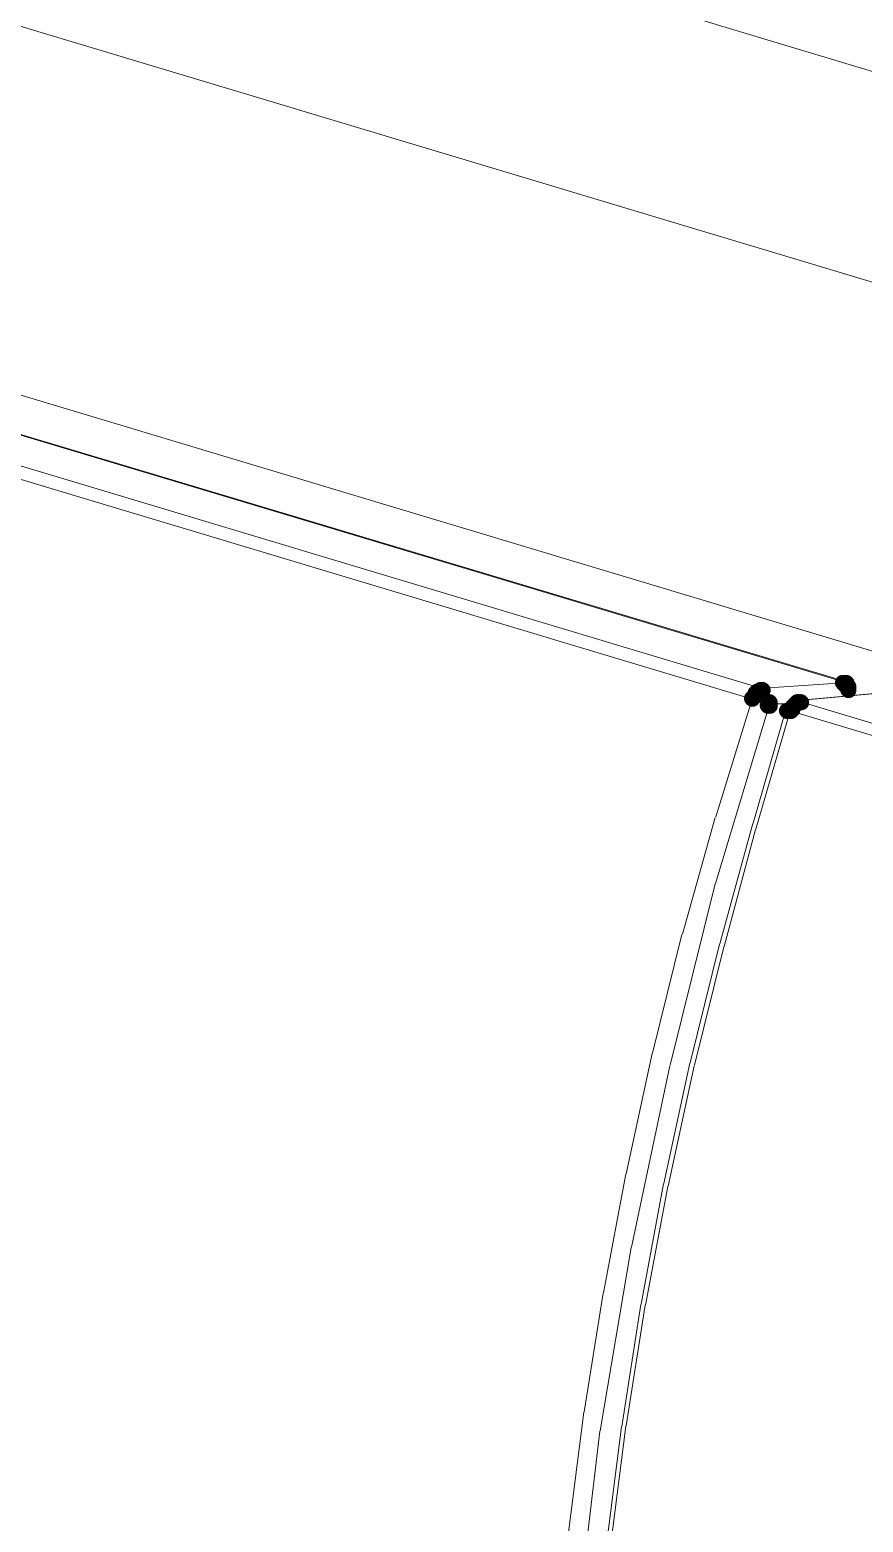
# Model space of a CAD drawing. Header units: millimetres. Extents: x 0 to 297, y 0 to 208.
# Drawn here: x 218.59 to 227.73, y 56.88 to 73.24 of the extents above; entities that cross this region are included whole.
import ezdxf

# ---------------------------------------------------------------- set-up
doc = ezdxf.new("R2010")
doc.units = ezdxf.units.MM

msp = doc.modelspace()

# ---------------------------------------------------------------- hatches: boundary and pattern name
h = msp.add_hatch(color=7)
edge = h.paths.add_edge_path(flags=0)
edge.add_spline(control_points=[(226.62511, 66.04802), (226.591565, 66.081565), (226.536674, 66.081565), (226.503129, 66.04802), (226.469584, 66.014475), (226.469584, 65.959583), (226.503129, 65.926038), (226.503129, 65.926038), (226.508773, 65.920394), (226.508773, 65.920394), (226.542318, 65.886849), (226.59721, 65.886849), (226.630755, 65.920394), (226.6643, 65.953939), (226.6643, 66.008831), (226.630755, 66.042376), (226.630755, 66.042376), (226.62511, 66.04802), (226.62511, 66.04802)], knot_values=[0, 0, 0, 0, 1, 1, 1, 2, 2, 2, 3, 3, 3, 4, 4, 4, 5, 5, 5, 6, 6, 6, 6], degree=3, periodic=1)
h = msp.add_hatch(color=7)
edge = h.paths.add_edge_path(flags=0)
edge.add_spline(control_points=[(226.64416, 66.04802), (226.610615, 66.081565), (226.555724, 66.081565), (226.522179, 66.04802), (226.488634, 66.014475), (226.488634, 65.959583), (226.522179, 65.926038), (226.522179, 65.926038), (226.527823, 65.920394), (226.527823, 65.920394), (226.561368, 65.886849), (226.61626, 65.886849), (226.649805, 65.920394), (226.68335, 65.953939), (226.68335, 66.008831), (226.649805, 66.042376), (226.649805, 66.042376), (226.64416, 66.04802), (226.64416, 66.04802)], knot_values=[0, 0, 0, 0, 1, 1, 1, 2, 2, 2, 3, 3, 3, 4, 4, 4, 5, 5, 5, 6, 6, 6, 6], degree=3, periodic=1)
h = msp.add_hatch(color=7)
edge = h.paths.add_edge_path(flags=0)
edge.add_spline(control_points=[(226.663563, 66.06707), (226.630018, 66.100615), (226.575126, 66.100615), (226.541581, 66.06707), (226.508036, 66.033525), (226.508036, 65.978633), (226.541581, 65.945088), (226.541581, 65.945088), (226.547226, 65.939444), (226.547226, 65.939444), (226.580771, 65.905899), (226.635663, 65.905899), (226.669208, 65.939444), (226.702753, 65.972989), (226.702753, 66.027881), (226.669208, 66.061426), (226.669208, 66.061426), (226.663563, 66.06707), (226.663563, 66.06707)], knot_values=[0, 0, 0, 0, 1, 1, 1, 2, 2, 2, 3, 3, 3, 4, 4, 4, 5, 5, 5, 6, 6, 6, 6], degree=3, periodic=1)
h = msp.add_hatch(color=7)
edge = h.paths.add_edge_path(flags=0)
edge.add_spline(control_points=[(226.682613, 66.06707), (226.649068, 66.100615), (226.594176, 66.100615), (226.560631, 66.06707), (226.527086, 66.033525), (226.527086, 65.978633), (226.560631, 65.945088), (226.560631, 65.945088), (226.566276, 65.939444), (226.566276, 65.939444), (226.599821, 65.905899), (226.654713, 65.905899), (226.688258, 65.939444), (226.721803, 65.972989), (226.721803, 66.027881), (226.688258, 66.061426), (226.688258, 66.061426), (226.682613, 66.06707), (226.682613, 66.06707)], knot_values=[0, 0, 0, 0, 1, 1, 1, 2, 2, 2, 3, 3, 3, 4, 4, 4, 5, 5, 5, 6, 6, 6, 6], degree=3, periodic=1)
h = msp.add_hatch(color=7)
edge = h.paths.add_edge_path(flags=0)
edge.add_spline(control_points=[(227.564205, 66.143976), (227.53066, 66.177521), (227.475768, 66.177521), (227.442223, 66.143976), (227.408678, 66.110431), (227.408678, 66.055539), (227.442223, 66.021994), (227.442223, 66.021994), (227.447867, 66.016349), (227.447867, 66.016349), (227.481412, 65.982804), (227.536304, 65.982804), (227.569849, 66.016349), (227.603394, 66.049894), (227.603394, 66.104786), (227.569849, 66.138331), (227.569849, 66.138331), (227.564205, 66.143976), (227.564205, 66.143976)], knot_values=[0, 0, 0, 0, 1, 1, 1, 2, 2, 2, 3, 3, 3, 4, 4, 4, 5, 5, 5, 6, 6, 6, 6], degree=3, periodic=1)
h = msp.add_hatch(color=7)
edge = h.paths.add_edge_path(flags=0)
edge.add_spline(control_points=[(227.564205, 66.143976), (227.53066, 66.177521), (227.475768, 66.177521), (227.442223, 66.143976), (227.408678, 66.110431), (227.408678, 66.055539), (227.442223, 66.021994), (227.442223, 66.021994), (227.447867, 66.016349), (227.447867, 66.016349), (227.481412, 65.982804), (227.536304, 65.982804), (227.569849, 66.016349), (227.603394, 66.049894), (227.603394, 66.104786), (227.569849, 66.138331), (227.569849, 66.138331), (227.564205, 66.143976), (227.564205, 66.143976)], knot_values=[0, 0, 0, 0, 1, 1, 1, 2, 2, 2, 3, 3, 3, 4, 4, 4, 5, 5, 5, 6, 6, 6, 6], degree=3, periodic=1)
h = msp.add_hatch(color=7)
edge = h.paths.add_edge_path(flags=0)
edge.add_spline(control_points=[(227.564205, 66.143976), (227.53066, 66.177521), (227.475768, 66.177521), (227.442223, 66.143976), (227.408678, 66.110431), (227.408678, 66.055539), (227.442223, 66.021994), (227.442223, 66.021994), (227.447867, 66.016349), (227.447867, 66.016349), (227.481412, 65.982804), (227.536304, 65.982804), (227.569849, 66.016349), (227.603394, 66.049894), (227.603394, 66.104786), (227.569849, 66.138331), (227.569849, 66.138331), (227.564205, 66.143976), (227.564205, 66.143976)], knot_values=[0, 0, 0, 0, 1, 1, 1, 2, 2, 2, 3, 3, 3, 4, 4, 4, 5, 5, 5, 6, 6, 6, 6], degree=3, periodic=1)
h = msp.add_hatch(color=7)
edge = h.paths.add_edge_path(flags=0)
edge.add_spline(control_points=[(227.583255, 66.143976), (227.54971, 66.177521), (227.494818, 66.177521), (227.461273, 66.143976), (227.427728, 66.110431), (227.427728, 66.055539), (227.461273, 66.021994), (227.461273, 66.021994), (227.466917, 66.016349), (227.466917, 66.016349), (227.500462, 65.982804), (227.555354, 65.982804), (227.588899, 66.016349), (227.622444, 66.049894), (227.622444, 66.104786), (227.588899, 66.138331), (227.588899, 66.138331), (227.583255, 66.143976), (227.583255, 66.143976)], knot_values=[0, 0, 0, 0, 1, 1, 1, 2, 2, 2, 3, 3, 3, 4, 4, 4, 5, 5, 5, 6, 6, 6, 6], degree=3, periodic=1)
h = msp.add_hatch(color=7)
edge = h.paths.add_edge_path(flags=0)
edge.add_spline(control_points=[(227.583255, 66.124573), (227.54971, 66.158118), (227.494818, 66.158118), (227.461273, 66.124573), (227.427728, 66.091028), (227.427728, 66.036136), (227.461273, 66.002591), (227.461273, 66.002591), (227.466917, 65.996947), (227.466917, 65.996947), (227.500462, 65.963402), (227.555354, 65.963402), (227.588899, 65.996947), (227.622444, 66.030492), (227.622444, 66.085383), (227.588899, 66.118928), (227.588899, 66.118928), (227.583255, 66.124573), (227.583255, 66.124573)], knot_values=[0, 0, 0, 0, 1, 1, 1, 2, 2, 2, 3, 3, 3, 4, 4, 4, 5, 5, 5, 6, 6, 6, 6], degree=3, periodic=1)
h = msp.add_hatch(color=7)
edge = h.paths.add_edge_path(flags=0)
edge.add_spline(control_points=[(227.602658, 66.143976), (227.569113, 66.177521), (227.514221, 66.177521), (227.480676, 66.143976), (227.447131, 66.110431), (227.447131, 66.055539), (227.480676, 66.021994), (227.480676, 66.021994), (227.48632, 66.016349), (227.48632, 66.016349), (227.519865, 65.982804), (227.574757, 65.982804), (227.608302, 66.016349), (227.641847, 66.049894), (227.641847, 66.104786), (227.608302, 66.138331), (227.608302, 66.138331), (227.602658, 66.143976), (227.602658, 66.143976)], knot_values=[0, 0, 0, 0, 1, 1, 1, 2, 2, 2, 3, 3, 3, 4, 4, 4, 5, 5, 5, 6, 6, 6, 6], degree=3, periodic=1)
h = msp.add_hatch(color=7)
edge = h.paths.add_edge_path(flags=0)
edge.add_spline(control_points=[(227.602658, 66.124573), (227.569113, 66.158118), (227.514221, 66.158118), (227.480676, 66.124573), (227.447131, 66.091028), (227.447131, 66.036136), (227.480676, 66.002591), (227.480676, 66.002591), (227.48632, 65.996947), (227.48632, 65.996947), (227.519865, 65.963402), (227.574757, 65.963402), (227.608302, 65.996947), (227.641847, 66.030492), (227.641847, 66.085383), (227.608302, 66.118928), (227.608302, 66.118928), (227.602658, 66.124573), (227.602658, 66.124573)], knot_values=[0, 0, 0, 0, 1, 1, 1, 2, 2, 2, 3, 3, 3, 4, 4, 4, 5, 5, 5, 6, 6, 6, 6], degree=3, periodic=1)
h = msp.add_hatch(color=7)
edge = h.paths.add_edge_path(flags=0)
edge.add_spline(control_points=[(227.602658, 66.124573), (227.569113, 66.158118), (227.514221, 66.158118), (227.480676, 66.124573), (227.447131, 66.091028), (227.447131, 66.036136), (227.480676, 66.002591), (227.480676, 66.002591), (227.48632, 65.996947), (227.48632, 65.996947), (227.519865, 65.963402), (227.574757, 65.963402), (227.608302, 65.996947), (227.641847, 66.030492), (227.641847, 66.085383), (227.608302, 66.118928), (227.608302, 66.118928), (227.602658, 66.124573), (227.602658, 66.124573)], knot_values=[0, 0, 0, 0, 1, 1, 1, 2, 2, 2, 3, 3, 3, 4, 4, 4, 5, 5, 5, 6, 6, 6, 6], degree=3, periodic=1)
h = msp.add_hatch(color=7)
edge = h.paths.add_edge_path(flags=0)
edge.add_spline(control_points=[(227.602658, 66.105523), (227.569113, 66.139068), (227.514221, 66.139068), (227.480676, 66.105523), (227.447131, 66.071978), (227.447131, 66.017086), (227.480676, 65.983541), (227.480676, 65.983541), (227.48632, 65.977897), (227.48632, 65.977897), (227.519865, 65.944352), (227.574757, 65.944352), (227.608302, 65.977897), (227.641847, 66.011442), (227.641847, 66.066333), (227.608302, 66.099878), (227.608302, 66.099878), (227.602658, 66.105523), (227.602658, 66.105523)], knot_values=[0, 0, 0, 0, 1, 1, 1, 2, 2, 2, 3, 3, 3, 4, 4, 4, 5, 5, 5, 6, 6, 6, 6], degree=3, periodic=1)
h = msp.add_hatch(color=7)
edge = h.paths.add_edge_path(flags=0)
edge.add_spline(control_points=[(227.621708, 66.105523), (227.588163, 66.139068), (227.533271, 66.139068), (227.499726, 66.105523), (227.466181, 66.071978), (227.466181, 66.017086), (227.499726, 65.983541), (227.499726, 65.983541), (227.50537, 65.977897), (227.50537, 65.977897), (227.538915, 65.944352), (227.593807, 65.944352), (227.627352, 65.977897), (227.660897, 66.011442), (227.660897, 66.066333), (227.627352, 66.099878), (227.627352, 66.099878), (227.621708, 66.105523), (227.621708, 66.105523)], knot_values=[0, 0, 0, 0, 1, 1, 1, 2, 2, 2, 3, 3, 3, 4, 4, 4, 5, 5, 5, 6, 6, 6, 6], degree=3, periodic=1)
h = msp.add_hatch(color=7)
edge = h.paths.add_edge_path(flags=0)
edge.add_spline(control_points=[(227.621708, 66.086473), (227.588163, 66.120018), (227.533271, 66.120018), (227.499726, 66.086473), (227.466181, 66.052928), (227.466181, 65.998036), (227.499726, 65.964491), (227.499726, 65.964491), (227.50537, 65.958847), (227.50537, 65.958847), (227.538915, 65.925302), (227.593807, 65.925302), (227.627352, 65.958847), (227.660897, 65.992392), (227.660897, 66.047283), (227.627352, 66.080828), (227.627352, 66.080828), (227.621708, 66.086473), (227.621708, 66.086473)], knot_values=[0, 0, 0, 0, 1, 1, 1, 2, 2, 2, 3, 3, 3, 4, 4, 4, 5, 5, 5, 6, 6, 6, 6], degree=3, periodic=1)
h = msp.add_hatch(color=7)
edge = h.paths.add_edge_path(flags=0)
edge.add_spline(control_points=[(227.621708, 66.06707), (227.588163, 66.100615), (227.533271, 66.100615), (227.499726, 66.06707), (227.466181, 66.033525), (227.466181, 65.978633), (227.499726, 65.945088), (227.499726, 65.945088), (227.50537, 65.939444), (227.50537, 65.939444), (227.538915, 65.905899), (227.593807, 65.905899), (227.627352, 65.939444), (227.660897, 65.972989), (227.660897, 66.027881), (227.627352, 66.061426), (227.627352, 66.061426), (227.621708, 66.06707), (227.621708, 66.06707)], knot_values=[0, 0, 0, 0, 1, 1, 1, 2, 2, 2, 3, 3, 3, 4, 4, 4, 5, 5, 5, 6, 6, 6, 6], degree=3, periodic=1)
h = msp.add_hatch(color=7)
edge = h.paths.add_edge_path(flags=0)
edge.add_spline(control_points=[(226.567608, 65.971467), (226.534063, 66.005012), (226.479171, 66.005012), (226.445626, 65.971467), (226.412081, 65.937922), (226.412081, 65.883031), (226.445626, 65.849486), (226.445626, 65.849486), (226.45127, 65.843841), (226.45127, 65.843841), (226.484815, 65.810296), (226.539707, 65.810296), (226.573252, 65.843841), (226.606797, 65.877386), (226.606797, 65.932278), (226.573252, 65.965823), (226.573252, 65.965823), (226.567608, 65.971467), (226.567608, 65.971467)], knot_values=[0, 0, 0, 0, 1, 1, 1, 2, 2, 2, 3, 3, 3, 4, 4, 4, 5, 5, 5, 6, 6, 6, 6], degree=3, periodic=1)
h = msp.add_hatch(color=7)
edge = h.paths.add_edge_path(flags=0)
edge.add_spline(control_points=[(226.586658, 65.990517), (226.553113, 66.024062), (226.498221, 66.024062), (226.464676, 65.990517), (226.431131, 65.956972), (226.431131, 65.902081), (226.464676, 65.868536), (226.464676, 65.868536), (226.47032, 65.862891), (226.47032, 65.862891), (226.503865, 65.829346), (226.558757, 65.829346), (226.592302, 65.862891), (226.625847, 65.896436), (226.625847, 65.951328), (226.592302, 65.984873), (226.592302, 65.984873), (226.586658, 65.990517), (226.586658, 65.990517)], knot_values=[0, 0, 0, 0, 1, 1, 1, 2, 2, 2, 3, 3, 3, 4, 4, 4, 5, 5, 5, 6, 6, 6, 6], degree=3, periodic=1)
h = msp.add_hatch(color=7)
edge = h.paths.add_edge_path(flags=0)
edge.add_spline(control_points=[(226.60606, 66.02897), (226.572515, 66.062515), (226.517624, 66.062515), (226.484079, 66.02897), (226.450534, 65.995425), (226.450534, 65.940533), (226.484079, 65.906988), (226.484079, 65.906988), (226.489723, 65.901344), (226.489723, 65.901344), (226.523268, 65.867799), (226.57816, 65.867799), (226.611705, 65.901344), (226.64525, 65.934889), (226.64525, 65.989781), (226.611705, 66.023326), (226.611705, 66.023326), (226.60606, 66.02897), (226.60606, 66.02897)], knot_values=[0, 0, 0, 0, 1, 1, 1, 2, 2, 2, 3, 3, 3, 4, 4, 4, 5, 5, 5, 6, 6, 6, 6], degree=3, periodic=1)
h = msp.add_hatch(color=7)
edge = h.paths.add_edge_path(flags=0)
edge.add_spline(control_points=[(226.60606, 66.009567), (226.572515, 66.043112), (226.517624, 66.043112), (226.484079, 66.009567), (226.450534, 65.976022), (226.450534, 65.921131), (226.484079, 65.887586), (226.484079, 65.887586), (226.489723, 65.881941), (226.489723, 65.881941), (226.523268, 65.848396), (226.57816, 65.848396), (226.611705, 65.881941), (226.64525, 65.915486), (226.64525, 65.970378), (226.611705, 66.003923), (226.611705, 66.003923), (226.60606, 66.009567), (226.60606, 66.009567)], knot_values=[0, 0, 0, 0, 1, 1, 1, 2, 2, 2, 3, 3, 3, 4, 4, 4, 5, 5, 5, 6, 6, 6, 6], degree=3, periodic=1)
h = msp.add_hatch(color=7)
edge = h.paths.add_edge_path(flags=0)
edge.add_spline(control_points=[(226.740116, 65.894562), (226.706571, 65.928107), (226.651679, 65.928107), (226.618134, 65.894562), (226.584589, 65.861017), (226.584589, 65.806125), (226.618134, 65.77258), (226.618134, 65.77258), (226.623779, 65.766936), (226.623779, 65.766936), (226.657324, 65.733391), (226.712215, 65.733391), (226.74576, 65.766936), (226.779305, 65.800481), (226.779305, 65.855372), (226.74576, 65.888917), (226.74576, 65.888917), (226.740116, 65.894562), (226.740116, 65.894562)], knot_values=[0, 0, 0, 0, 1, 1, 1, 2, 2, 2, 3, 3, 3, 4, 4, 4, 5, 5, 5, 6, 6, 6, 6], degree=3, periodic=1)
h = msp.add_hatch(color=7)
edge = h.paths.add_edge_path(flags=0)
edge.add_spline(control_points=[(226.759166, 65.933015), (226.725621, 65.96656), (226.670729, 65.96656), (226.637184, 65.933015), (226.603639, 65.89947), (226.603639, 65.844578), (226.637184, 65.811033), (226.637184, 65.811033), (226.642829, 65.805388), (226.642829, 65.805388), (226.676374, 65.771843), (226.731265, 65.771843), (226.76481, 65.805388), (226.798355, 65.838933), (226.798355, 65.893825), (226.76481, 65.92737), (226.76481, 65.92737), (226.759166, 65.933015), (226.759166, 65.933015)], knot_values=[0, 0, 0, 0, 1, 1, 1, 2, 2, 2, 3, 3, 3, 4, 4, 4, 5, 5, 5, 6, 6, 6, 6], degree=3, periodic=1)
h = msp.add_hatch(color=7)
edge = h.paths.add_edge_path(flags=0)
edge.add_spline(control_points=[(226.759166, 65.894562), (226.725621, 65.928107), (226.670729, 65.928107), (226.637184, 65.894562), (226.603639, 65.861017), (226.603639, 65.806125), (226.637184, 65.77258), (226.637184, 65.77258), (226.642829, 65.766936), (226.642829, 65.766936), (226.676374, 65.733391), (226.731265, 65.733391), (226.76481, 65.766936), (226.798355, 65.800481), (226.798355, 65.855372), (226.76481, 65.888917), (226.76481, 65.888917), (226.759166, 65.894562), (226.759166, 65.894562)], knot_values=[0, 0, 0, 0, 1, 1, 1, 2, 2, 2, 3, 3, 3, 4, 4, 4, 5, 5, 5, 6, 6, 6, 6], degree=3, periodic=1)
h = msp.add_hatch(color=7)
edge = h.paths.add_edge_path(flags=0)
edge.add_spline(control_points=[(227.00858, 65.875512), (226.975035, 65.909057), (226.920143, 65.909057), (226.886598, 65.875512), (226.853053, 65.841967), (226.853053, 65.787075), (226.886598, 65.75353), (226.886598, 65.75353), (226.892242, 65.747886), (226.892242, 65.747886), (226.925787, 65.714341), (226.980679, 65.714341), (227.014224, 65.747886), (227.047769, 65.781431), (227.047769, 65.836322), (227.014224, 65.869867), (227.014224, 65.869867), (227.00858, 65.875512), (227.00858, 65.875512)], knot_values=[0, 0, 0, 0, 1, 1, 1, 2, 2, 2, 3, 3, 3, 4, 4, 4, 5, 5, 5, 6, 6, 6, 6], degree=3, periodic=1)
h = msp.add_hatch(color=7)
edge = h.paths.add_edge_path(flags=0)
edge.add_spline(control_points=[(227.02763, 65.894562), (226.994085, 65.928107), (226.939193, 65.928107), (226.905648, 65.894562), (226.872103, 65.861017), (226.872103, 65.806125), (226.905648, 65.77258), (226.905648, 65.77258), (226.911292, 65.766936), (226.911292, 65.766936), (226.944837, 65.733391), (226.999729, 65.733391), (227.033274, 65.766936), (227.066819, 65.800481), (227.066819, 65.855372), (227.033274, 65.888917), (227.033274, 65.888917), (227.02763, 65.894562), (227.02763, 65.894562)], knot_values=[0, 0, 0, 0, 1, 1, 1, 2, 2, 2, 3, 3, 3, 4, 4, 4, 5, 5, 5, 6, 6, 6, 6], degree=3, periodic=1)
h = msp.add_hatch(color=7)
edge = h.paths.add_edge_path(flags=0)
edge.add_spline(control_points=[(227.04668, 65.913965), (227.013135, 65.94751), (226.958243, 65.94751), (226.924698, 65.913965), (226.891153, 65.88042), (226.891153, 65.825528), (226.924698, 65.791983), (226.924698, 65.791983), (226.930342, 65.786338), (226.930342, 65.786338), (226.963887, 65.752793), (227.018779, 65.752793), (227.052324, 65.786338), (227.085869, 65.819883), (227.085869, 65.874775), (227.052324, 65.90832), (227.052324, 65.90832), (227.04668, 65.913965), (227.04668, 65.913965)], knot_values=[0, 0, 0, 0, 1, 1, 1, 2, 2, 2, 3, 3, 3, 4, 4, 4, 5, 5, 5, 6, 6, 6, 6], degree=3, periodic=1)
h = msp.add_hatch(color=7)
edge = h.paths.add_edge_path(flags=0)
edge.add_spline(control_points=[(227.066083, 65.933015), (227.032538, 65.96656), (226.977646, 65.96656), (226.944101, 65.933015), (226.910556, 65.89947), (226.910556, 65.844578), (226.944101, 65.811033), (226.944101, 65.811033), (226.949745, 65.805388), (226.949745, 65.805388), (226.98329, 65.771843), (227.038182, 65.771843), (227.071727, 65.805388), (227.105272, 65.838933), (227.105272, 65.893825), (227.071727, 65.92737), (227.071727, 65.92737), (227.066083, 65.933015), (227.066083, 65.933015)], knot_values=[0, 0, 0, 0, 1, 1, 1, 2, 2, 2, 3, 3, 3, 4, 4, 4, 5, 5, 5, 6, 6, 6, 6], degree=3, periodic=1)
h = msp.add_hatch(color=7)
edge = h.paths.add_edge_path(flags=0)
edge.add_spline(control_points=[(227.085133, 65.933015), (227.051588, 65.96656), (226.996696, 65.96656), (226.963151, 65.933015), (226.929606, 65.89947), (226.929606, 65.844578), (226.963151, 65.811033), (226.963151, 65.811033), (226.968795, 65.805388), (226.968795, 65.805388), (227.00234, 65.771843), (227.057232, 65.771843), (227.090777, 65.805388), (227.124322, 65.838933), (227.124322, 65.893825), (227.090777, 65.92737), (227.090777, 65.92737), (227.085133, 65.933015), (227.085133, 65.933015)], knot_values=[0, 0, 0, 0, 1, 1, 1, 2, 2, 2, 3, 3, 3, 4, 4, 4, 5, 5, 5, 6, 6, 6, 6], degree=3, periodic=1)
h = msp.add_hatch(color=7)
edge = h.paths.add_edge_path(flags=0)
edge.add_spline(control_points=[(227.104183, 65.933015), (227.070638, 65.96656), (227.015746, 65.96656), (226.982201, 65.933015), (226.948656, 65.89947), (226.948656, 65.844578), (226.982201, 65.811033), (226.982201, 65.811033), (226.987845, 65.805388), (226.987845, 65.805388), (227.02139, 65.771843), (227.076282, 65.771843), (227.109827, 65.805388), (227.143372, 65.838933), (227.143372, 65.893825), (227.109827, 65.92737), (227.109827, 65.92737), (227.104183, 65.933015), (227.104183, 65.933015)], knot_values=[0, 0, 0, 0, 1, 1, 1, 2, 2, 2, 3, 3, 3, 4, 4, 4, 5, 5, 5, 6, 6, 6, 6], degree=3, periodic=1)
h = msp.add_hatch(color=7)
edge = h.paths.add_edge_path(flags=0)
edge.add_spline(control_points=[(227.104183, 65.933015), (227.070638, 65.96656), (227.015746, 65.96656), (226.982201, 65.933015), (226.948656, 65.89947), (226.948656, 65.844578), (226.982201, 65.811033), (226.982201, 65.811033), (226.987845, 65.805388), (226.987845, 65.805388), (227.02139, 65.771843), (227.076282, 65.771843), (227.109827, 65.805388), (227.143372, 65.838933), (227.143372, 65.893825), (227.109827, 65.92737), (227.109827, 65.92737), (227.104183, 65.933015), (227.104183, 65.933015)], knot_values=[0, 0, 0, 0, 1, 1, 1, 2, 2, 2, 3, 3, 3, 4, 4, 4, 5, 5, 5, 6, 6, 6, 6], degree=3, periodic=1)
h = msp.add_hatch(color=7)
edge = h.paths.add_edge_path(flags=0)
edge.add_spline(control_points=[(227.104183, 65.933015), (227.070638, 65.96656), (227.015746, 65.96656), (226.982201, 65.933015), (226.948656, 65.89947), (226.948656, 65.844578), (226.982201, 65.811033), (226.982201, 65.811033), (226.987845, 65.805388), (226.987845, 65.805388), (227.02139, 65.771843), (227.076282, 65.771843), (227.109827, 65.805388), (227.143372, 65.838933), (227.143372, 65.893825), (227.109827, 65.92737), (227.109827, 65.92737), (227.104183, 65.933015), (227.104183, 65.933015)], knot_values=[0, 0, 0, 0, 1, 1, 1, 2, 2, 2, 3, 3, 3, 4, 4, 4, 5, 5, 5, 6, 6, 6, 6], degree=3, periodic=1)
h = msp.add_hatch(color=7)
edge = h.paths.add_edge_path(flags=0)
edge.add_spline(control_points=[(226.951077, 65.837059), (226.917532, 65.870604), (226.86264, 65.870604), (226.829095, 65.837059), (226.79555, 65.803514), (226.79555, 65.748622), (226.829095, 65.715077), (226.829095, 65.715077), (226.83474, 65.709433), (226.83474, 65.709433), (226.868285, 65.675888), (226.923176, 65.675888), (226.956721, 65.709433), (226.990266, 65.742978), (226.990266, 65.79787), (226.956721, 65.831415), (226.956721, 65.831415), (226.951077, 65.837059), (226.951077, 65.837059)], knot_values=[0, 0, 0, 0, 1, 1, 1, 2, 2, 2, 3, 3, 3, 4, 4, 4, 5, 5, 5, 6, 6, 6, 6], degree=3, periodic=1)
h = msp.add_hatch(color=7)
edge = h.paths.add_edge_path(flags=0)
edge.add_spline(control_points=[(226.970127, 65.837059), (226.936582, 65.870604), (226.88169, 65.870604), (226.848145, 65.837059), (226.8146, 65.803514), (226.8146, 65.748622), (226.848145, 65.715077), (226.848145, 65.715077), (226.85379, 65.709433), (226.85379, 65.709433), (226.887335, 65.675888), (226.942226, 65.675888), (226.975771, 65.709433), (227.009316, 65.742978), (227.009316, 65.79787), (226.975771, 65.831415), (226.975771, 65.831415), (226.970127, 65.837059), (226.970127, 65.837059)], knot_values=[0, 0, 0, 0, 1, 1, 1, 2, 2, 2, 3, 3, 3, 4, 4, 4, 5, 5, 5, 6, 6, 6, 6], degree=3, periodic=1)
h = msp.add_hatch(color=7)
edge = h.paths.add_edge_path(flags=0)
edge.add_spline(control_points=[(226.970127, 65.837059), (226.936582, 65.870604), (226.88169, 65.870604), (226.848145, 65.837059), (226.8146, 65.803514), (226.8146, 65.748622), (226.848145, 65.715077), (226.848145, 65.715077), (226.85379, 65.709433), (226.85379, 65.709433), (226.887335, 65.675888), (226.942226, 65.675888), (226.975771, 65.709433), (227.009316, 65.742978), (227.009316, 65.79787), (226.975771, 65.831415), (226.975771, 65.831415), (226.970127, 65.837059), (226.970127, 65.837059)], knot_values=[0, 0, 0, 0, 1, 1, 1, 2, 2, 2, 3, 3, 3, 4, 4, 4, 5, 5, 5, 6, 6, 6, 6], degree=3, periodic=1)
h = msp.add_hatch(color=7)
edge = h.paths.add_edge_path(flags=0)
edge.add_spline(control_points=[(226.970127, 65.837059), (226.936582, 65.870604), (226.88169, 65.870604), (226.848145, 65.837059), (226.8146, 65.803514), (226.8146, 65.748622), (226.848145, 65.715077), (226.848145, 65.715077), (226.85379, 65.709433), (226.85379, 65.709433), (226.887335, 65.675888), (226.942226, 65.675888), (226.975771, 65.709433), (227.009316, 65.742978), (227.009316, 65.79787), (226.975771, 65.831415), (226.975771, 65.831415), (226.970127, 65.837059), (226.970127, 65.837059)], knot_values=[0, 0, 0, 0, 1, 1, 1, 2, 2, 2, 3, 3, 3, 4, 4, 4, 5, 5, 5, 6, 6, 6, 6], degree=3, periodic=1)
h = msp.add_hatch(color=7)
edge = h.paths.add_edge_path(flags=0)
edge.add_spline(control_points=[(226.970127, 65.837059), (226.936582, 65.870604), (226.88169, 65.870604), (226.848145, 65.837059), (226.8146, 65.803514), (226.8146, 65.748622), (226.848145, 65.715077), (226.848145, 65.715077), (226.85379, 65.709433), (226.85379, 65.709433), (226.887335, 65.675888), (226.942226, 65.675888), (226.975771, 65.709433), (227.009316, 65.742978), (227.009316, 65.79787), (226.975771, 65.831415), (226.975771, 65.831415), (226.970127, 65.837059), (226.970127, 65.837059)], knot_values=[0, 0, 0, 0, 1, 1, 1, 2, 2, 2, 3, 3, 3, 4, 4, 4, 5, 5, 5, 6, 6, 6, 6], degree=3, periodic=1)
h = msp.add_hatch(color=7)
edge = h.paths.add_edge_path(flags=0)
edge.add_spline(control_points=[(226.970127, 65.837059), (226.936582, 65.870604), (226.88169, 65.870604), (226.848145, 65.837059), (226.8146, 65.803514), (226.8146, 65.748622), (226.848145, 65.715077), (226.848145, 65.715077), (226.85379, 65.709433), (226.85379, 65.709433), (226.887335, 65.675888), (226.942226, 65.675888), (226.975771, 65.709433), (227.009316, 65.742978), (227.009316, 65.79787), (226.975771, 65.831415), (226.975771, 65.831415), (226.970127, 65.837059), (226.970127, 65.837059)], knot_values=[0, 0, 0, 0, 1, 1, 1, 2, 2, 2, 3, 3, 3, 4, 4, 4, 5, 5, 5, 6, 6, 6, 6], degree=3, periodic=1)
h = msp.add_hatch(color=7)
edge = h.paths.add_edge_path(flags=0)
edge.add_spline(control_points=[(226.970127, 65.837059), (226.936582, 65.870604), (226.88169, 65.870604), (226.848145, 65.837059), (226.8146, 65.803514), (226.8146, 65.748622), (226.848145, 65.715077), (226.848145, 65.715077), (226.85379, 65.709433), (226.85379, 65.709433), (226.887335, 65.675888), (226.942226, 65.675888), (226.975771, 65.709433), (227.009316, 65.742978), (227.009316, 65.79787), (226.975771, 65.831415), (226.975771, 65.831415), (226.970127, 65.837059), (226.970127, 65.837059)], knot_values=[0, 0, 0, 0, 1, 1, 1, 2, 2, 2, 3, 3, 3, 4, 4, 4, 5, 5, 5, 6, 6, 6, 6], degree=3, periodic=1)
h = msp.add_hatch(color=7)
edge = h.paths.add_edge_path(flags=0)
edge.add_spline(control_points=[(226.970127, 65.837059), (226.936582, 65.870604), (226.88169, 65.870604), (226.848145, 65.837059), (226.8146, 65.803514), (226.8146, 65.748622), (226.848145, 65.715077), (226.848145, 65.715077), (226.85379, 65.709433), (226.85379, 65.709433), (226.887335, 65.675888), (226.942226, 65.675888), (226.975771, 65.709433), (227.009316, 65.742978), (227.009316, 65.79787), (226.975771, 65.831415), (226.975771, 65.831415), (226.970127, 65.837059), (226.970127, 65.837059)], knot_values=[0, 0, 0, 0, 1, 1, 1, 2, 2, 2, 3, 3, 3, 4, 4, 4, 5, 5, 5, 6, 6, 6, 6], degree=3, periodic=1)
h = msp.add_hatch(color=7)
edge = h.paths.add_edge_path(flags=0)
edge.add_spline(control_points=[(226.970127, 65.837059), (226.936582, 65.870604), (226.88169, 65.870604), (226.848145, 65.837059), (226.8146, 65.803514), (226.8146, 65.748622), (226.848145, 65.715077), (226.848145, 65.715077), (226.85379, 65.709433), (226.85379, 65.709433), (226.887335, 65.675888), (226.942226, 65.675888), (226.975771, 65.709433), (227.009316, 65.742978), (227.009316, 65.79787), (226.975771, 65.831415), (226.975771, 65.831415), (226.970127, 65.837059), (226.970127, 65.837059)], knot_values=[0, 0, 0, 0, 1, 1, 1, 2, 2, 2, 3, 3, 3, 4, 4, 4, 5, 5, 5, 6, 6, 6, 6], degree=3, periodic=1)
h = msp.add_hatch(color=7)
edge = h.paths.add_edge_path(flags=0)
edge.add_spline(control_points=[(226.970127, 65.837059), (226.936582, 65.870604), (226.88169, 65.870604), (226.848145, 65.837059), (226.8146, 65.803514), (226.8146, 65.748622), (226.848145, 65.715077), (226.848145, 65.715077), (226.85379, 65.709433), (226.85379, 65.709433), (226.887335, 65.675888), (226.942226, 65.675888), (226.975771, 65.709433), (227.009316, 65.742978), (227.009316, 65.79787), (226.975771, 65.831415), (226.975771, 65.831415), (226.970127, 65.837059), (226.970127, 65.837059)], knot_values=[0, 0, 0, 0, 1, 1, 1, 2, 2, 2, 3, 3, 3, 4, 4, 4, 5, 5, 5, 6, 6, 6, 6], degree=3, periodic=1)
h = msp.add_hatch(color=7)
edge = h.paths.add_edge_path(flags=0)
edge.add_spline(control_points=[(226.970127, 65.837059), (226.936582, 65.870604), (226.88169, 65.870604), (226.848145, 65.837059), (226.8146, 65.803514), (226.8146, 65.748622), (226.848145, 65.715077), (226.848145, 65.715077), (226.85379, 65.709433), (226.85379, 65.709433), (226.887335, 65.675888), (226.942226, 65.675888), (226.975771, 65.709433), (227.009316, 65.742978), (227.009316, 65.79787), (226.975771, 65.831415), (226.975771, 65.831415), (226.970127, 65.837059), (226.970127, 65.837059)], knot_values=[0, 0, 0, 0, 1, 1, 1, 2, 2, 2, 3, 3, 3, 4, 4, 4, 5, 5, 5, 6, 6, 6, 6], degree=3, periodic=1)
h = msp.add_hatch(color=7)
edge = h.paths.add_edge_path(flags=0)
edge.add_spline(control_points=[(226.989177, 65.837059), (226.955632, 65.870604), (226.90074, 65.870604), (226.867195, 65.837059), (226.83365, 65.803514), (226.83365, 65.748622), (226.867195, 65.715077), (226.867195, 65.715077), (226.87284, 65.709433), (226.87284, 65.709433), (226.906385, 65.675888), (226.961276, 65.675888), (226.994821, 65.709433), (227.028366, 65.742978), (227.028366, 65.79787), (226.994821, 65.831415), (226.994821, 65.831415), (226.989177, 65.837059), (226.989177, 65.837059)], knot_values=[0, 0, 0, 0, 1, 1, 1, 2, 2, 2, 3, 3, 3, 4, 4, 4, 5, 5, 5, 6, 6, 6, 6], degree=3, periodic=1)
h = msp.add_hatch(color=7)
edge = h.paths.add_edge_path(flags=0)
edge.add_spline(control_points=[(226.989177, 65.837059), (226.955632, 65.870604), (226.90074, 65.870604), (226.867195, 65.837059), (226.83365, 65.803514), (226.83365, 65.748622), (226.867195, 65.715077), (226.867195, 65.715077), (226.87284, 65.709433), (226.87284, 65.709433), (226.906385, 65.675888), (226.961276, 65.675888), (226.994821, 65.709433), (227.028366, 65.742978), (227.028366, 65.79787), (226.994821, 65.831415), (226.994821, 65.831415), (226.989177, 65.837059), (226.989177, 65.837059)], knot_values=[0, 0, 0, 0, 1, 1, 1, 2, 2, 2, 3, 3, 3, 4, 4, 4, 5, 5, 5, 6, 6, 6, 6], degree=3, periodic=1)
h = msp.add_hatch(color=7)
edge = h.paths.add_edge_path(flags=0)
edge.add_spline(control_points=[(226.989177, 65.837059), (226.955632, 65.870604), (226.90074, 65.870604), (226.867195, 65.837059), (226.83365, 65.803514), (226.83365, 65.748622), (226.867195, 65.715077), (226.867195, 65.715077), (226.87284, 65.709433), (226.87284, 65.709433), (226.906385, 65.675888), (226.961276, 65.675888), (226.994821, 65.709433), (227.028366, 65.742978), (227.028366, 65.79787), (226.994821, 65.831415), (226.994821, 65.831415), (226.989177, 65.837059), (226.989177, 65.837059)], knot_values=[0, 0, 0, 0, 1, 1, 1, 2, 2, 2, 3, 3, 3, 4, 4, 4, 5, 5, 5, 6, 6, 6, 6], degree=3, periodic=1)
h = msp.add_hatch(color=7)
edge = h.paths.add_edge_path(flags=0)
edge.add_spline(control_points=[(226.989177, 65.837059), (226.955632, 65.870604), (226.90074, 65.870604), (226.867195, 65.837059), (226.83365, 65.803514), (226.83365, 65.748622), (226.867195, 65.715077), (226.867195, 65.715077), (226.87284, 65.709433), (226.87284, 65.709433), (226.906385, 65.675888), (226.961276, 65.675888), (226.994821, 65.709433), (227.028366, 65.742978), (227.028366, 65.79787), (226.994821, 65.831415), (226.994821, 65.831415), (226.989177, 65.837059), (226.989177, 65.837059)], knot_values=[0, 0, 0, 0, 1, 1, 1, 2, 2, 2, 3, 3, 3, 4, 4, 4, 5, 5, 5, 6, 6, 6, 6], degree=3, periodic=1)
h = msp.add_hatch(color=7)
edge = h.paths.add_edge_path(flags=0)
edge.add_spline(control_points=[(227.00858, 65.856462), (226.975035, 65.890007), (226.920143, 65.890007), (226.886598, 65.856462), (226.853053, 65.822917), (226.853053, 65.768025), (226.886598, 65.73448), (226.886598, 65.73448), (226.892242, 65.728836), (226.892242, 65.728836), (226.925787, 65.695291), (226.980679, 65.695291), (227.014224, 65.728836), (227.047769, 65.762381), (227.047769, 65.817272), (227.014224, 65.850817), (227.014224, 65.850817), (227.00858, 65.856462), (227.00858, 65.856462)], knot_values=[0, 0, 0, 0, 1, 1, 1, 2, 2, 2, 3, 3, 3, 4, 4, 4, 5, 5, 5, 6, 6, 6, 6], degree=3, periodic=1)
h = msp.add_hatch(color=7)
h.dxf.hatch_style = 2
h.paths.add_polyline_path([(226.516142, 64.626189), (226.516142, 64.453681)])
h = msp.add_hatch(color=7)
h.dxf.hatch_style = 2
h.paths.add_polyline_path([(226.152075, 63.303978), (226.152075, 63.131469)])
h = msp.add_hatch(color=7)
h.dxf.hatch_style = 2
h.paths.add_polyline_path([(225.826461, 62.000464), (225.826461, 61.827956)])
h = msp.add_hatch(color=7)
h.dxf.hatch_style = 2
h.paths.add_polyline_path([(225.538947, 60.678253), (225.538947, 60.505744)])
h = msp.add_hatch(color=7)
h.dxf.hatch_style = 2
h.paths.add_polyline_path([(225.289533, 59.355689), (225.289533, 59.183181)])
h = msp.add_hatch(color=7)
h.dxf.hatch_style = 2
h.paths.add_polyline_path([(225.078925, 58.014075), (225.078925, 57.841567)])

# ---------------------------------------------------------------- linework, layer by layer
at = {"color": 7, "lineweight": 15}
for points in [[(211.3661, 77.735235), (249.716925, 66.196932)], [(210.542011, 75.665488), (248.758428, 64.184688)], [(209.851978, 71.832557), (247.800283, 60.42831)], [(214.278986, 69.724357), (226.603278, 66.024424)], [(215.141528, 69.80091), (227.484869, 66.101329)], [(215.160578, 69.80091), (227.523322, 66.101329)], [(214.163981, 69.609351), (226.488272, 65.909418)], [(227.503214, 66.082985), (226.640672, 66.025129)], [(227.627744, 65.939051), (227.627744, 65.958101), (227.627744, 65.977504), (227.627744, 65.996554), (227.608694, 66.015604), (227.589644, 66.035007), (227.589644, 66.054057), (227.570242, 66.054057), (227.570242, 66.073107), (227.551192, 66.073107), (227.532142, 66.09251)], [(226.621622, 66.006079), (226.646317, 65.981385)], [(226.660075, 65.967979), (226.689708, 65.899893)], [(227.886683, 65.967979), (227.043192, 65.891074)], [(227.905733, 65.967979), (227.062242, 65.891074)], [(227.579767, 66.006079), (227.579767, 65.987029)], [(227.579767, 65.967979), (227.579767, 65.948576)], [(226.698175, 65.833571), (226.109742, 63.884474)], [(226.506617, 65.891074), (226.110094, 64.61296)], [(226.506617, 65.891074), (226.564825, 65.890721)], [(226.880561, 65.785593), (226.521786, 64.545226)], [(226.928186, 65.776068), (226.550361, 64.478199)], [(226.583169, 65.872024), (226.641378, 65.871318)], [(226.698175, 65.872024), (226.698175, 65.852974)], [(226.966639, 65.852974), (226.717578, 65.852621)], [(227.014617, 65.881549), (226.995214, 65.881549), (226.976164, 65.881549), (226.957114, 65.862499), (226.938064, 65.862499), (226.918661, 65.843096), (226.899611, 65.824046), (226.899611, 65.804996), (226.880561, 65.785593)], [(226.928186, 65.776068), (239.252478, 62.076488)], [(227.043192, 65.872024), (239.367483, 62.17209)], [(226.104097, 64.606963), (225.745322, 63.328143)], [(226.516142, 64.539935), (226.157367, 63.222663)], [(226.545069, 64.472907), (226.204992, 63.193735)], [(226.104097, 63.878829), (225.610561, 61.890221)], [(225.740031, 63.322851), (225.419003, 62.024276)], [(226.152075, 63.217724), (225.831047, 61.919149)], [(226.200053, 63.188796), (225.878672, 61.890221)], [(225.414064, 62.01969), (225.130783, 60.70136)], [(225.605975, 61.885635), (225.188286, 59.896321)], [(225.826461, 61.91421), (225.542828, 60.595879)], [(225.874086, 61.885635), (225.590806, 60.567304)], [(225.126903, 60.697479), (224.881017, 59.397846)], [(225.538947, 60.591999), (225.293061, 59.272963)], [(225.586572, 60.563071), (225.341039, 59.263438)], [(225.184406, 59.89244), (224.842564, 57.883371)], [(224.877489, 59.393965), (224.669703, 58.093979)], [(225.289533, 59.269435), (225.081747, 57.930996)], [(225.337511, 59.25991), (225.129725, 57.940521)], [(224.666881, 58.090804), (224.496842, 56.771063)], [(225.078925, 57.927821), (224.908886, 56.608079)], [(225.126903, 57.937346), (224.956864, 56.617604)], [(224.839389, 57.879843), (224.649947, 56.272235)]]:
    msp.add_lwpolyline(points, dxfattribs=at)

doc.saveas('drawing.dxf')
